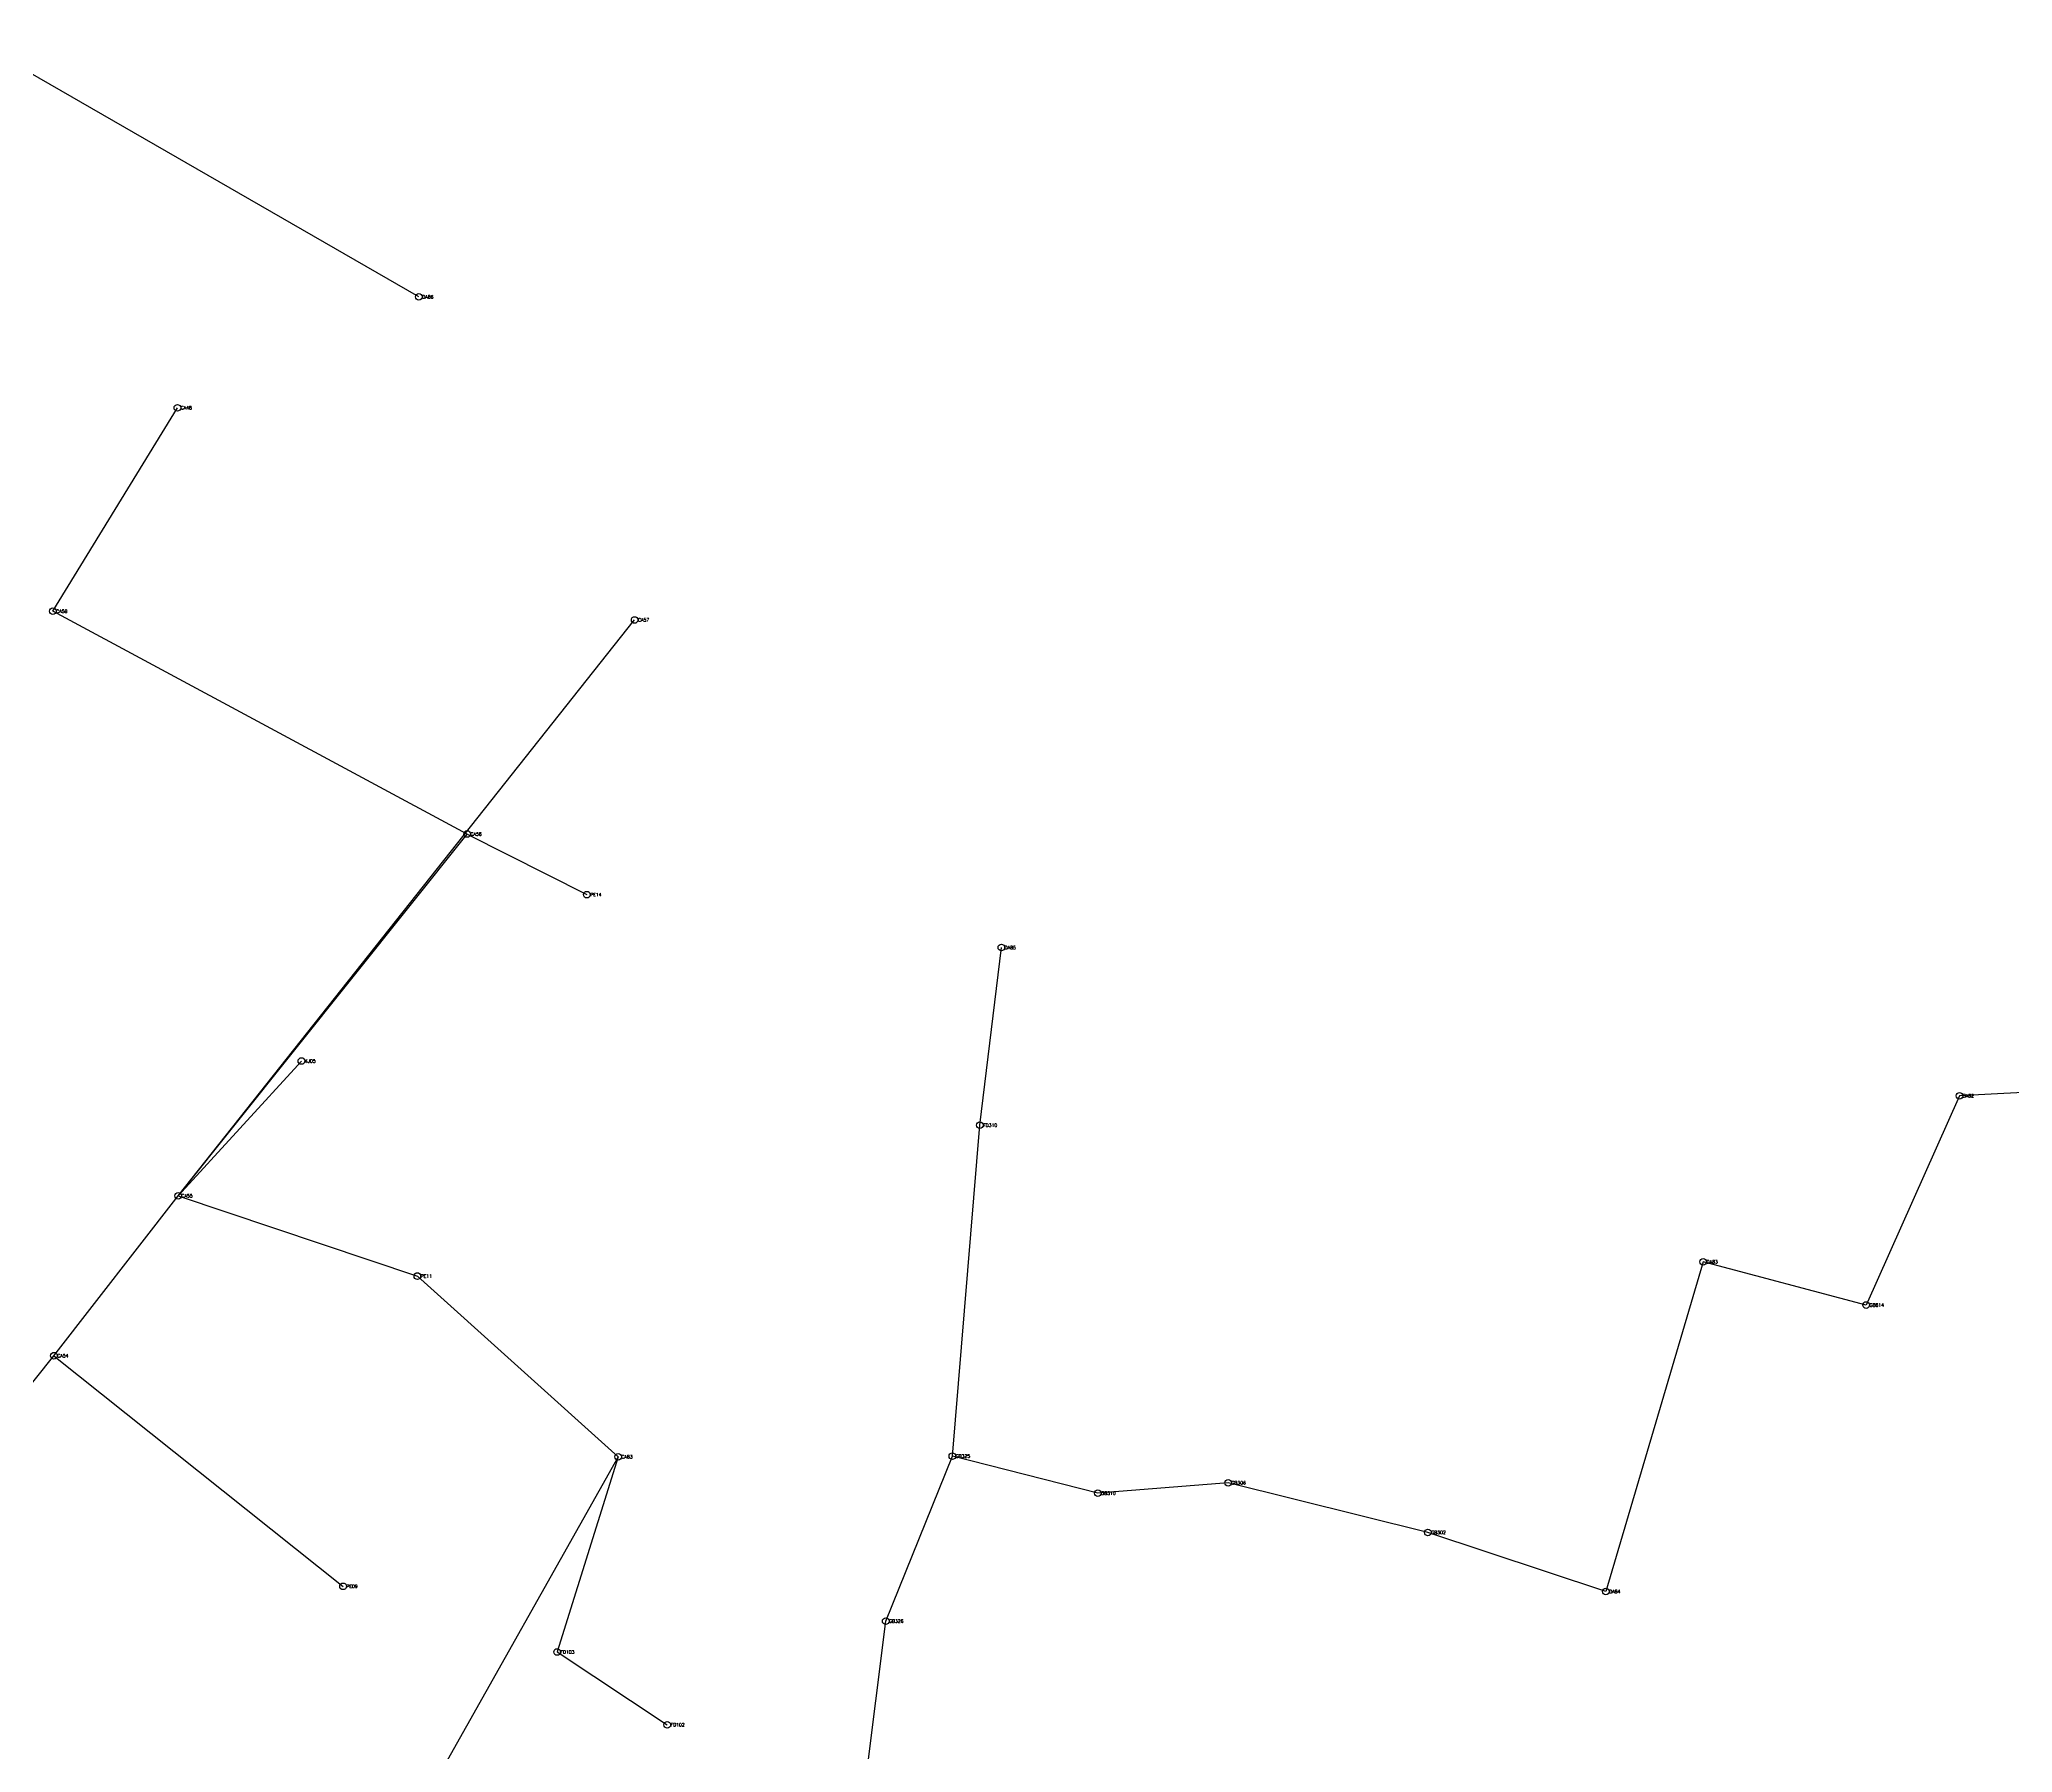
# Model space of a CAD drawing. Extents: x 166472 to 169408, y 2545118 to 2547192.
# Drawn here: x 168229 to 168825, y 2546613 to 2547130 of the extents above; entities that cross this region are included whole.
import ezdxf

# ---------------------------------------------------------------- set-up
doc = ezdxf.new("R2010")
doc.units = 0
doc.styles.get("Standard").update_dxf_attribs({"font": 'simplex'})

msp = doc.modelspace()

# ---------------------------------------------------------------- linework, layer by layer
at = {"color": 4}
for p, q in [((168343.736, 2547052.237), (168208.708, 2547129.975)), ((168233.178, 2546957.33), (168270.782, 2547018.781)), ((168358.29, 2546890.063), (168233.178, 2546957.33)), ((168271.003, 2546780.819), (168408.881, 2546954.69)), ((168271.003, 2546780.819), (168358.29, 2546890.063)), ((168358.29, 2546890.063), (168394.432, 2546871.75)), ((168513.133, 2546802.142), (168519.621, 2546855.763)), ((168271.003, 2546780.819), (168308.232, 2546821.521)), ((168808.961, 2546811.017), (168780.819, 2546747.844)), ((168887.64, 2546814.985), (168808.961, 2546811.017)), ((168504.822, 2546702.224), (168513.133, 2546802.142)), ((168233.512, 2546732.539), (168271.003, 2546780.819)), ((168271.003, 2546780.819), (168343.251, 2546756.592)), ((168343.251, 2546756.592), (168403.879, 2546702.006)), ((168731.6, 2546760.894), (168702.17, 2546661.312)), ((168780.819, 2546747.844), (168731.6, 2546760.894)), ((168188.341, 2546676.216), (168233.512, 2546732.539)), ((168233.512, 2546732.539), (168320.812, 2546662.901)), ((168403.879, 2546702.006), (168336.974, 2546583.202)), ((168403.879, 2546702.006), (168385.452, 2546643.075)), ((168484.698, 2546652.392), (168504.822, 2546702.224)), ((168548.785, 2546691.01), (168504.822, 2546702.224)), ((168588.094, 2546694.16), (168548.785, 2546691.01)), ((168648.46, 2546679.16), (168588.094, 2546694.16)), ((168702.17, 2546661.312), (168648.46, 2546679.16)), ((168478.648, 2546604.322), (168484.698, 2546652.392)), ((168385.452, 2546643.075), (168418.74, 2546621.117))]:
    msp.add_line(p, q, dxfattribs=at)
for centre in [(168343.736, 2547052.237), (168270.782, 2547018.781), (168233.178, 2546957.33), (168408.881, 2546954.69), (168358.29, 2546890.063), (168394.432, 2546871.75), (168519.621, 2546855.763), (168308.232, 2546821.521), (168808.961, 2546811.017), (168513.133, 2546802.142), (168271.003, 2546780.819), (168343.251, 2546756.592), (168731.6, 2546760.894), (168780.819, 2546747.844), (168233.512, 2546732.539), (168403.879, 2546702.006), (168504.822, 2546702.224), (168548.785, 2546691.01), (168588.094, 2546694.16), (168648.46, 2546679.16), (168320.812, 2546662.901), (168702.17, 2546661.312), (168484.698, 2546652.392), (168385.452, 2546643.075), (168418.74, 2546621.117)]:
    msp.add_circle(centre, 1)

# ---------------------------------------------------------------- texts
at = {"color": 5}
for s, p in [('DA86', (168344.736, 2547051.737)), ('CA48', (168271.782, 2547018.281)), ('CA58', (168234.178, 2546956.83)), ('CA57', (168409.881, 2546954.19)), ('CA56', (168359.29, 2546889.563)), ('PE14', (168395.432, 2546871.25)), ('DA85', (168520.621, 2546855.263)), ('KJ05', (168309.232, 2546821.021)), ('DA82', (168809.961, 2546810.517)), ('FD310', (168514.133, 2546801.642)), ('CA55', (168272.003, 2546780.319)), ('PE11', (168344.251, 2546756.092)), ('DA83', (168732.6, 2546760.394)), ('GB614', (168781.819, 2546747.344)), ('CA54', (168234.512, 2546732.039)), ('CA83', (168404.879, 2546701.506)), ('GB325', (168505.822, 2546701.724)), ('GB310', (168549.785, 2546690.51)), ('GB306', (168589.094, 2546693.66)), ('GB302', (168649.46, 2546678.66)), ('PE09', (168321.812, 2546662.401)), ('DA84', (168703.17, 2546660.812)), ('GB326', (168485.698, 2546651.892)), ('FD103', (168386.452, 2546642.575)), ('FD102', (168419.74, 2546620.617))]:
    msp.add_text(s, height=1, dxfattribs=at).set_placement(p)

doc.saveas('drawing.dxf')
